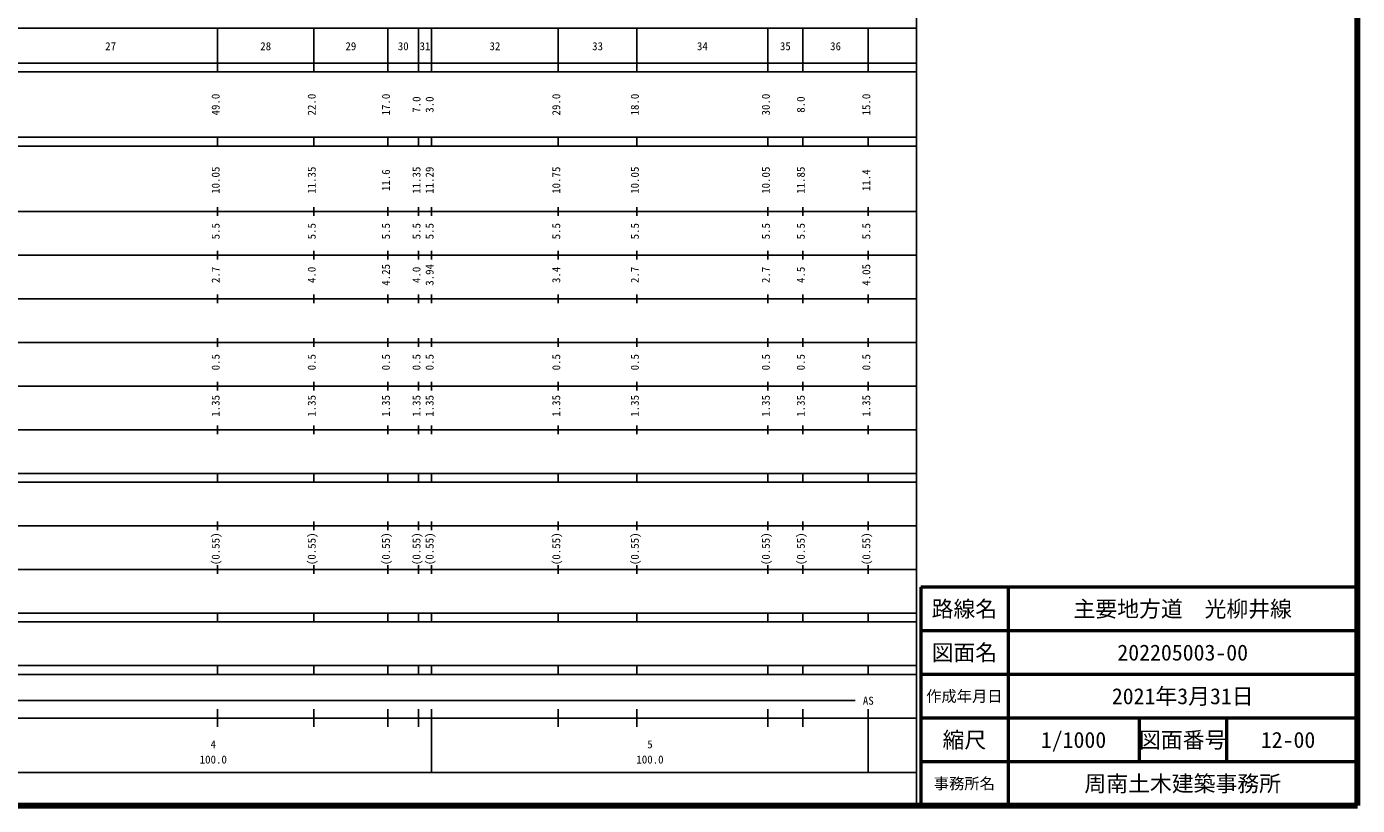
# Model space of a CAD drawing. Units: millimetres on the paper, enlarged 1000 times. Extents: x 40000 to 680000, y 20000 to 380000.
# Drawn here: x 375254 to 680000, y 20000 to 198357 of the extents above; entities that cross this region are included whole.
import ezdxf
from ezdxf.enums import TextEntityAlignment as Align

# ---------------------------------------------------------------- set-up
doc = ezdxf.new("R2010")
doc.units = ezdxf.units.MM
doc.header["$LTSCALE"] = 1000
for name, color, linetype, lineweight in [('M-TTL', 2, 'Continuous', 140), ('M-TTL-BAND', 7, 'Continuous', 25), ('M-TTL-FRAM', 2, 'Continuous', 50), ('M-TTL-LINE', 7, 'Continuous', 50)]:
    doc.layers.add(name, color=color, linetype=linetype, lineweight=lineweight)
doc.layers.add('M-TTL-TXT', color=7, linetype='Continuous')
doc.styles.add('ＭＳ ゴシック', font='')
doc.styles.get('ＭＳ ゴシック').set_extended_font_data('MS Gothic')

msp = doc.modelspace()

# ---------------------------------------------------------------- linework, layer by layer
at = {"layer": 'M-TTL'}
for p, q in [((680000, 20000), (680000, 380000)), ((40000, 20000), (680000, 20000))]:
    msp.add_line(p, q, dxfattribs=at)
at = {"layer": 'M-TTL-BAND'}
for p, q in [((579000, 20000), (579000, 370000)), ((68000, 198000), (579000, 198000)), ((419000, 188000), (419000, 198000)), ((441000, 188000), (441000, 198000)), ((458000, 188000), (458000, 198000)), ((465000, 188000), (465000, 198000)), ((468000, 188000), (468000, 198000)), ((497000, 188000), (497000, 198000)), ((515000, 188000), (515000, 198000)), ((545000, 188000), (545000, 198000)), ((553000, 188000), (553000, 198000)), ((568000, 188000), (568000, 198000)), ((40000, 190000), (579000, 190000)), ((40000, 188000), (579000, 188000)), ((40000, 173000), (579000, 173000)), ((40000, 171000), (579000, 171000)), ((419000, 171000), (419000, 173000)), ((441000, 171000), (441000, 173000)), ((458000, 171000), (458000, 173000)), ((465000, 171000), (465000, 173000)), ((468000, 171000), (468000, 173000)), ((497000, 171000), (497000, 173000)), ((515000, 171000), (515000, 173000)), ((545000, 171000), (545000, 173000)), ((553000, 171000), (553000, 173000)), ((568000, 171000), (568000, 173000)), ((40000, 156000), (579000, 156000)), ((419000, 155000), (419000, 157000)), ((441000, 155000), (441000, 157000)), ((458000, 155000), (458000, 157000)), ((465000, 155000), (465000, 157000)), ((468000, 155000), (468000, 157000)), ((497000, 155000), (497000, 157000)), ((515000, 155000), (515000, 157000)), ((545000, 155000), (545000, 157000)), ((553000, 155000), (553000, 157000)), ((568000, 155000), (568000, 157000)), ((419000, 145000), (419000, 147000)), ((441000, 145000), (441000, 147000)), ((458000, 145000), (458000, 147000)), ((465000, 145000), (465000, 147000)), ((468000, 145000), (468000, 147000)), ((497000, 145000), (497000, 147000)), ((515000, 145000), (515000, 147000)), ((545000, 145000), (545000, 147000)), ((553000, 145000), (553000, 147000)), ((568000, 145000), (568000, 147000)), ((46000, 146000), (579000, 146000)), ((52000, 136000), (579000, 136000)), ((419000, 135000), (419000, 137000)), ((441000, 135000), (441000, 137000)), ((458000, 135000), (458000, 137000)), ((465000, 135000), (465000, 137000)), ((468000, 135000), (468000, 137000)), ((497000, 135000), (497000, 137000)), ((515000, 135000), (515000, 137000)), ((545000, 135000), (545000, 137000)), ((553000, 135000), (553000, 137000)), ((568000, 135000), (568000, 137000)), ((46000, 126000), (579000, 126000)), ((419000, 125000), (419000, 127000)), ((441000, 125000), (441000, 127000)), ((458000, 125000), (458000, 127000)), ((465000, 125000), (465000, 127000)), ((468000, 125000), (468000, 127000)), ((497000, 125000), (497000, 127000)), ((515000, 125000), (515000, 127000)), ((545000, 125000), (545000, 127000)), ((553000, 125000), (553000, 127000)), ((568000, 125000), (568000, 127000)), ((52000, 116000), (579000, 116000)), ((419000, 115000), (419000, 117000)), ((441000, 115000), (441000, 117000)), ((458000, 115000), (458000, 117000)), ((465000, 115000), (465000, 117000)), ((468000, 115000), (468000, 117000)), ((497000, 115000), (497000, 117000)), ((515000, 115000), (515000, 117000)), ((545000, 115000), (545000, 117000)), ((553000, 115000), (553000, 117000)), ((568000, 115000), (568000, 117000)), ((419000, 105000), (419000, 107000)), ((441000, 105000), (441000, 107000)), ((458000, 105000), (458000, 107000)), ((465000, 105000), (465000, 107000)), ((468000, 105000), (468000, 107000)), ((497000, 105000), (497000, 107000)), ((515000, 105000), (515000, 107000)), ((545000, 105000), (545000, 107000)), ((553000, 105000), (553000, 107000)), ((568000, 105000), (568000, 107000)), ((46000, 106000), (579000, 106000)), ((40000, 96000), (579000, 96000)), ((419000, 94000), (419000, 96000)), ((441000, 94000), (441000, 96000)), ((458000, 94000), (458000, 96000)), ((465000, 94000), (465000, 96000)), ((468000, 94000), (468000, 96000)), ((497000, 94000), (497000, 96000)), ((515000, 94000), (515000, 96000)), ((545000, 94000), (545000, 96000)), ((553000, 94000), (553000, 96000)), ((568000, 94000), (568000, 96000)), ((40000, 94000), (579000, 94000)), ((49000, 84000), (579000, 84000)), ((419000, 83000), (419000, 85000)), ((441000, 83000), (441000, 85000)), ((458000, 83000), (458000, 85000)), ((465000, 83000), (465000, 85000)), ((468000, 83000), (468000, 85000)), ((497000, 83000), (497000, 85000)), ((515000, 83000), (515000, 85000)), ((545000, 83000), (545000, 85000)), ((553000, 83000), (553000, 85000)), ((568000, 83000), (568000, 85000)), ((40000, 74000), (579000, 74000)), ((419000, 73000), (419000, 75000)), ((441000, 73000), (441000, 75000)), ((458000, 73000), (458000, 75000)), ((465000, 73000), (465000, 75000)), ((468000, 73000), (468000, 75000)), ((497000, 73000), (497000, 75000)), ((515000, 73000), (515000, 75000)), ((545000, 73000), (545000, 75000)), ((553000, 73000), (553000, 75000)), ((568000, 73000), (568000, 75000)), ((40000, 64000), (579000, 64000)), ((419000, 62000), (419000, 64000)), ((441000, 62000), (441000, 64000)), ((458000, 62000), (458000, 64000)), ((465000, 62000), (465000, 64000)), ((468000, 62000), (468000, 64000)), ((497000, 62000), (497000, 64000)), ((515000, 62000), (515000, 64000)), ((545000, 62000), (545000, 64000)), ((553000, 62000), (553000, 64000)), ((568000, 62000), (568000, 64000)), ((40000, 62000), (579000, 62000)), ((40000, 52000), (579000, 52000)), ((419000, 50000), (419000, 52000)), ((441000, 50000), (441000, 52000)), ((458000, 50000), (458000, 52000)), ((465000, 50000), (465000, 52000)), ((468000, 50000), (468000, 52000)), ((497000, 50000), (497000, 52000)), ((515000, 50000), (515000, 52000)), ((545000, 50000), (545000, 52000)), ((553000, 50000), (553000, 52000)), ((568000, 50000), (568000, 52000)), ((40000, 50000), (579000, 50000)), ((71000, 44000), (565000, 44000)), ((40000, 40000), (579000, 40000)), ((419000, 38000), (419000, 42000)), ((441000, 38000), (441000, 42000)), ((458000, 38000), (458000, 42000)), ((465000, 38000), (465000, 42000)), ((468000, 27500), (468000, 42000)), ((497000, 38000), (497000, 42000)), ((515000, 38000), (515000, 42000)), ((545000, 38000), (545000, 42000)), ((553000, 38000), (553000, 42000)), ((568000, 27500), (568000, 42000)), ((68000, 27500), (579000, 27500))]:
    msp.add_line(p, q, dxfattribs=at)
at = {"layer": 'M-TTL-FRAM'}
for p, q in [((680000, 70000), (580000, 70000)), ((580000, 70000), (580000, 20000))]:
    msp.add_line(p, q, dxfattribs=at)
at = {"layer": 'M-TTL-LINE'}
for p, q in [((600000, 70000), (600000, 20000)), ((680000, 60000), (580000, 60000)), ((680000, 50000), (580000, 50000)), ((680000, 40000), (580000, 40000)), ((630000, 40000), (630000, 30000)), ((650000, 40000), (650000, 30000)), ((680000, 30000), (580000, 30000))]:
    msp.add_line(p, q, dxfattribs=at)

# ---------------------------------------------------------------- texts
at = {"layer": 'M-TTL-BAND', "style": 'ＭＳ ゴシック'}
for s, p in [('27', (394500, 192405)), ('28', (430000, 192405)), ('29', (449500, 192405)), ('30', (461500, 192405)), ('31', (466500, 192405)), ('32', (482500, 192405)), ('33', (506000, 192405)), ('34', (530000, 192405)), ('35', (549000, 192405)), ('36', (560500, 192405)), ('AS', (568000, 42500)), ('4', (418000, 32523)), ('5', (518000, 32523)), ('100.0', (418000, 29033)), ('100.0', (518000, 29033))]:
    msp.add_text(s, height=1833, dxfattribs=at).set_placement(p, align=Align.BOTTOM_CENTER)
for s, p in [('49.0', (420000, 180500)), ('22.0', (442000, 180500)), ('17.0', (459000, 180500)), ('29.0', (498000, 180500)), ('18.0', (516000, 180500)), ('30.0', (546000, 180500)), ('15.0', (569000, 180500)), ('7.0', (466000, 180500)), ('3.0', (469000, 180500)), ('8.0', (554000, 180500)), ('10.05', (420000, 163174)), ('11.35', (442000, 163174)), ('11.6', (459000, 163174)), ('11.35', (466000, 163174)), ('11.29', (469000, 163174)), ('10.75', (498000, 163174)), ('10.05', (516000, 163174)), ('10.05', (546000, 163174)), ('11.85', (554000, 163174)), ('11.4', (569000, 163174)), ('5.5', (420000, 151500)), ('5.5', (442000, 151500)), ('5.5', (459000, 151500)), ('5.5', (466000, 151500)), ('5.5', (469000, 151500)), ('5.5', (498000, 151500)), ('5.5', (516000, 151500)), ('5.5', (546000, 151500)), ('5.5', (554000, 151500)), ('5.5', (569000, 151500)), ('2.7', (420000, 141500)), ('4.0', (442000, 141500)), ('4.25', (459000, 141500)), ('4.0', (466000, 141500)), ('3.94', (469000, 141500)), ('3.4', (498000, 141500)), ('2.7', (516000, 141500)), ('2.7', (546000, 141500)), ('4.05', (569000, 141500)), ('4.5', (554000, 141500)), ('0.5', (420000, 121500)), ('0.5', (442000, 121500)), ('0.5', (459000, 121500)), ('0.5', (466000, 121500)), ('0.5', (469000, 121500)), ('0.5', (498000, 121500)), ('0.5', (516000, 121500)), ('0.5', (546000, 121500)), ('0.5', (554000, 121500)), ('0.5', (569000, 121500)), ('1.35', (420000, 111500)), ('1.35', (442000, 111500)), ('1.35', (459000, 111500)), ('1.35', (466000, 111500)), ('1.35', (469000, 111500)), ('1.35', (498000, 111500)), ('1.35', (516000, 111500)), ('1.35', (546000, 111500)), ('1.35', (554000, 111500)), ('1.35', (569000, 111500)), ('(0.55)', (420000, 78764)), ('(0.55)', (442000, 78764)), ('(0.55)', (459000, 78764)), ('(0.55)', (466000, 78764)), ('(0.55)', (469000, 78764)), ('(0.55)', (498000, 78764)), ('(0.55)', (516000, 78764)), ('(0.55)', (546000, 78764)), ('(0.55)', (554000, 78764)), ('(0.55)', (569000, 78764))]:
    msp.add_text(s, height=1833, rotation=90, dxfattribs=at).set_placement(p, align=Align.BOTTOM_CENTER)
at = {"layer": 'M-TTL-TXT', "style": 'ＭＳ ゴシック'}
for s, height, p in [('路線名', 3666, (590000, 65000)), ('路線名', 3666, (590000, 65000)), ('主要地方道\u3000光柳井線', 3666, (640000, 65000)), ('図面名', 3666, (590000, 55000)), ('図面名', 3666, (590000, 55000)), ('202205003-00', 3666, (640000, 55000)), ('作成年月日', 2566, (590000, 45000)), ('作成年月日', 2566, (590000, 45000)), ('2021年3月31日', 3666, (640000, 45000)), ('縮尺', 3666, (590000, 35000)), ('縮尺', 3666, (590000, 35000)), ('1/1000', 3666, (615000, 35000)), ('図面番号', 3666, (640000, 35000)), ('図面番号', 3666, (640000, 35000)), ('12-00', 3666, (664125, 35000)), ('事務所名', 2566, (590000, 25000)), ('事務所名', 2566, (590000, 25000)), ('周南土木建築事務所', 3666, (640000, 25000))]:
    msp.add_text(s, height=height, dxfattribs=at).set_placement(p, align=Align.MIDDLE_CENTER)

doc.saveas('drawing.dxf')
